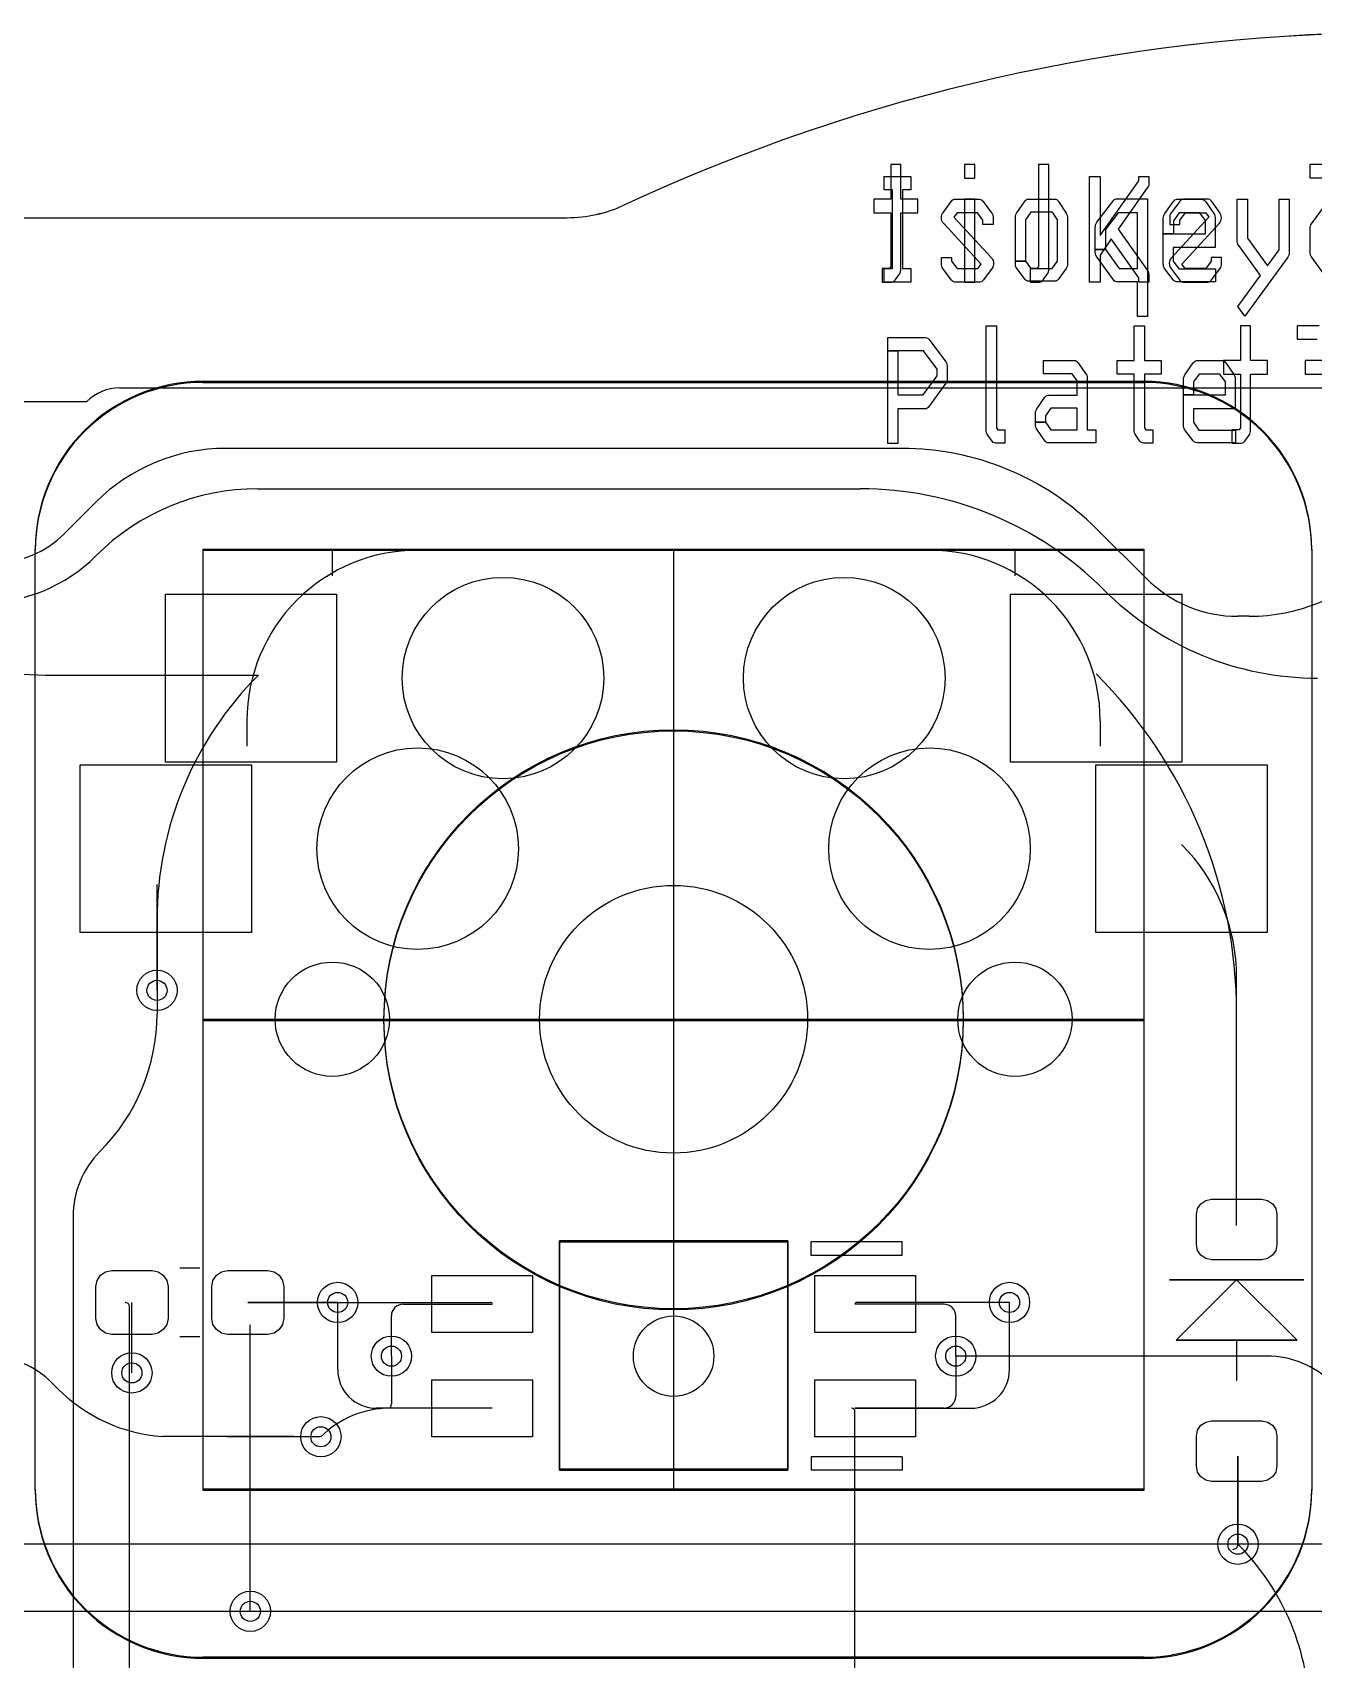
# Model space of a CAD drawing. Header units: millimetres. Extents: x -220 to 263, y -14 to 135.
# Drawn here: x 108.58 to 127.65, y 97.07 to 121.29 of the extents above; entities that cross this region are included whole.
import ezdxf

# ---------------------------------------------------------------- set-up
doc = ezdxf.new("R2010")
doc.units = ezdxf.units.MM
doc.layers.get('0').update_dxf_attribs({"color": 96, "lineweight": 25, "true_color": 0x008000})
for name, color, linetype, lineweight, true_color in [('livello 10', 6, 'Continuous', 25, 0xff00ff), ('livello 11', 30, 'Continuous', 25, 0xff7f00), ('livello 7', 6, 'Continuous', 25, 0xff00ff), ('livello 8', 18, 'Continuous', 25, 0x000000), ('livello 9', 18, 'Continuous', 25, 0x000000)]:
    doc.layers.add(name, color=color, linetype=linetype, lineweight=lineweight, true_color=true_color)

msp = doc.modelspace()

# ---------------------------------------------------------------- linework, layer by layer
at = {"flags": 128}
msp.add_lwpolyline([(88.316, 118.535), (116.539, 118.535)], dxfattribs=at)
for centre, radius, start, end in [((129, 93.75), 27.542, 66.46, 114.9491), ((116.539, 120.535), 2, 270, 294.9491)]:
    msp.add_arc(centre, radius, start, end)
at = {"layer": 'livello 10', "flags": 128}
msp.add_lwpolyline([(88.316, 118.535), (116.539, 118.535)], dxfattribs=at)
at = {"layer": 'livello 10', "color": 6, "true_color": 0xff00ff, "flags": 128}
for points in [[(111.122, 99.599), (111.122, 113.599)], [(111.122, 113.599), (125.121, 113.599)], [(125.121, 113.599), (125.121, 99.599)], [(125.121, 99.599), (111.122, 99.599)]]:
    msp.add_lwpolyline(points, dxfattribs=at)
at = {"layer": 'livello 10'}
for centre, radius, start, end in [((129, 93.75), 27.542, 66.46, 114.9491), ((116.539, 120.535), 2, 270, 294.9491)]:
    msp.add_arc(centre, radius, start, end, dxfattribs=at)
at = {"layer": 'livello 11', "color": 250, "true_color": 0x2f2d31, "flags": 128}
for points in [[(140, 119, 0.214788), (117.382, 118.722)], [(116.539, 118.535, 0.109304), (117.382, 118.722)]]:
    msp.add_lwpolyline(points, format="xyb", dxfattribs=at)
at = {"layer": 'livello 11', "color": 139, "true_color": 0x174d58, "flags": 128}
for points in [[(121.355, 117.806), (121.335, 117.777), (121.228, 117.777), (121.228, 117.577), (121.368, 117.577), (121.385, 117.58), (121.402, 117.589), (121.416, 117.602), (121.42, 117.608), (121.484, 117.695), (121.494, 117.713), (121.501, 117.731), (121.505, 117.752), (121.505, 117.764), (121.505, 118.606), (121.759, 118.606), (121.759, 118.81), (121.505, 118.81), (121.505, 119.325), (121.355, 119.325), (121.355, 118.81), (121.103, 118.81), (121.103, 118.606), (121.355, 118.606), (121.355, 117.806)], [(122.606, 119.325), (122.454, 119.325), (122.454, 119.121), (122.606, 119.121), (122.606, 119.325)], [(123.556, 117.806), (123.537, 117.777), (123.43, 117.777), (123.43, 117.577), (123.569, 117.577), (123.587, 117.58), (123.604, 117.589), (123.618, 117.602), (123.622, 117.608), (123.685, 117.695), (123.696, 117.713), (123.703, 117.731), (123.707, 117.752), (123.707, 117.764), (123.707, 119.325), (123.556, 119.325), (123.556, 117.806)], [(127.593, 119.327), (127.593, 119.127), (128.324, 119.127)], [(128.474, 119.327), (127.593, 119.327)], [(122.606, 118.81), (122.454, 118.81), (122.454, 117.577), (122.606, 117.577), (122.606, 118.81)], [(125.177, 117.062), (125.026, 117.062), (125.026, 117.58), (124.721, 117.58), (124.715, 117.58), (124.696, 117.585), (124.68, 117.596), (124.669, 117.611), (124.422, 117.951), (124.416, 117.961), (124.407, 117.979), (124.402, 117.999), (124.4, 118.02), (124.4, 118.059), (124.55, 118.059), (124.754, 117.777), (125.026, 117.777), (125.026, 118.606), (124.741, 118.606), (124.55, 118.357), (124.55, 118.059), (124.4, 118.059), (124.4, 118.397), (124.401, 118.407), (124.405, 118.428), (124.412, 118.447), (124.422, 118.466), (124.674, 118.798), (124.678, 118.803), (124.694, 118.813), (124.712, 118.815), (125.177, 118.815), (125.177, 117.062)], [(125.66, 118.496), (125.742, 118.609), (126.043, 118.609), (126.091, 118.542), (125.528, 117.93), (125.516, 117.914), (125.508, 117.897), (125.503, 117.878), (125.501, 117.857), (125.502, 117.835), (125.506, 117.816), (125.514, 117.796), (125.523, 117.782), (125.652, 117.608), (125.666, 117.593), (125.683, 117.582), (125.701, 117.577), (125.706, 117.577), (126.076, 117.577), (126.094, 117.58), (126.112, 117.589), (126.126, 117.602), (126.13, 117.608), (126.257, 117.777), (126.267, 117.794), (126.273, 117.813), (126.277, 117.835), (126.277, 117.848), (126.277, 117.943), (126.126, 117.943), (126.126, 117.89), (126.044, 117.777), (125.737, 117.777), (125.688, 117.844), (126.248, 118.453), (126.26, 118.469), (126.269, 118.489), (126.274, 118.51), (126.276, 118.526), (126.276, 118.537), (126.275, 118.557), (126.269, 118.577), (126.26, 118.596), (126.257, 118.601), (126.134, 118.778), (126.12, 118.793), (126.105, 118.804), (126.086, 118.809), (126.079, 118.81), (125.71, 118.81), (125.692, 118.806), (125.676, 118.797), (125.662, 118.784), (125.657, 118.778), (125.529, 118.607), (125.519, 118.59), (125.511, 118.571), (125.508, 118.55), (125.507, 118.538), (125.507, 118.432), (125.66, 118.432), (125.66, 118.496)], [(127.86, 118.781), (127.614, 118.444), (127.603, 118.427), (127.596, 118.408), (127.593, 118.388), (127.593, 118.375), (127.593, 118.02), (127.594, 118.001), (127.599, 117.981), (127.606, 117.962), (127.613, 117.951), (127.861, 117.611)], [(126.559, 115.406), (126.539, 115.377), (126.432, 115.377), (126.432, 115.177), (126.572, 115.177), (126.59, 115.18), (126.606, 115.189), (126.62, 115.202), (126.624, 115.208), (126.688, 115.295), (126.698, 115.312), (126.706, 115.331), (126.709, 115.352), (126.71, 115.364), (126.71, 116.206), (126.963, 116.206), (126.963, 116.41), (126.71, 116.41), (126.71, 116.924), (126.559, 116.924), (126.559, 116.41), (126.307, 116.41), (126.307, 116.206), (126.559, 116.206), (126.559, 115.406)], [(127.733, 116.924), (127.403, 116.924), (127.403, 116.724), (127.7, 116.724)], [(127.774, 116.41), (127.525, 116.41), (127.525, 116.206), (127.776, 116.206)], [(114.313, 113.584), (123.203, 113.584)], [(123.203, 113.584), (123.203, 113.203)], [(111.773, 111.044), (111.773, 110.663)], [(121.523, 103.282), (120.173, 103.282)], [(120.173, 103.082), (120.173, 103.282)], [(121.523, 103.082), (121.523, 103.282)], [(121.523, 103.082), (120.173, 103.082)], [(111.069, 102.892), (110.776, 102.892)], [(125.504, 102.718), (127.504, 102.718)], [(125.604, 101.818), (126.504, 102.718)], [(126.504, 102.718), (127.404, 101.818)], [(111.069, 101.872), (110.776, 101.872)], [(127.404, 101.818), (125.604, 101.818)], [(126.504, 101.818), (126.504, 101.218)]]:
    msp.add_lwpolyline(points, dxfattribs=at)
at = {"layer": 'livello 11', "color": 168, "true_color": 0x0d115e, "flags": 128}
for points in [[(121.258, 119.15), (121.652, 119.15), (121.652, 118.95), (121.529, 118.95), (121.529, 117.777), (121.652, 117.777), (121.652, 117.574), (121.258, 117.574), (121.258, 117.777), (121.379, 117.777), (121.379, 118.95), (121.258, 118.95), (121.258, 119.15)], [(124.474, 117.978), (124.474, 117.577), (124.316, 117.577), (124.316, 119.15), (124.474, 119.15), (124.474, 118.271), (125.047, 119.086), (125.047, 119.15), (125.197, 119.15), (125.197, 119.047), (125.195, 119.025), (125.19, 119.006), (125.181, 118.987), (125.174, 118.978), (124.741, 118.363), (125.177, 117.749), (125.187, 117.732), (125.194, 117.713), (125.197, 117.692), (125.198, 117.68), (125.198, 117.577), (125.047, 117.577), (125.047, 117.641), (124.636, 118.219), (124.474, 117.978)], [(122.727, 118.496), (122.645, 118.609), (122.344, 118.609), (122.296, 118.542), (122.859, 117.93), (122.871, 117.914), (122.879, 117.897), (122.884, 117.878), (122.886, 117.857), (122.885, 117.835), (122.88, 117.816), (122.873, 117.796), (122.864, 117.782), (122.735, 117.608), (122.721, 117.593), (122.704, 117.582), (122.686, 117.577), (122.681, 117.577), (122.311, 117.577), (122.292, 117.58), (122.275, 117.589), (122.261, 117.602), (122.257, 117.608), (122.13, 117.777), (122.12, 117.794), (122.114, 117.813), (122.11, 117.835), (122.11, 117.848), (122.11, 117.943), (122.26, 117.943), (122.26, 117.89), (122.343, 117.777), (122.65, 117.777), (122.699, 117.844), (122.139, 118.453), (122.126, 118.469), (122.118, 118.489), (122.113, 118.51), (122.111, 118.526), (122.111, 118.537), (122.112, 118.557), (122.118, 118.577), (122.127, 118.596), (122.13, 118.601), (122.253, 118.778), (122.267, 118.793), (122.282, 118.804), (122.3, 118.809), (122.308, 118.81), (122.677, 118.81), (122.695, 118.806), (122.711, 118.797), (122.725, 118.784), (122.73, 118.778), (122.857, 118.607), (122.868, 118.59), (122.876, 118.571), (122.879, 118.55), (122.88, 118.538), (122.88, 118.432), (122.727, 118.432), (122.727, 118.496)], [(123.814, 118.81), (123.83, 118.802), (123.845, 118.788), (123.852, 118.778), (123.966, 118.6), (123.976, 118.584), (123.983, 118.565), (123.987, 118.544), (123.987, 118.538), (123.987, 117.848), (123.985, 117.828), (123.979, 117.808), (123.97, 117.789), (123.965, 117.78), (123.846, 117.614), (123.833, 117.599), (123.817, 117.591), (123.799, 117.588), (123.792, 117.588), (123.409, 117.588), (123.39, 117.591), (123.373, 117.6), (123.358, 117.613), (123.231, 117.776), (123.22, 117.794), (123.214, 117.814), (123.211, 117.834), (123.21, 117.848), (123.21, 117.888), (123.361, 117.888), (123.441, 117.78), (123.76, 117.78), (123.836, 117.888), (123.836, 118.502), (123.762, 118.615), (123.442, 118.615), (123.361, 118.501), (123.361, 117.888), (123.21, 117.888), (123.21, 118.543), (123.213, 118.563), (123.219, 118.582), (123.228, 118.6), (123.233, 118.609), (123.358, 118.787), (123.371, 118.8), (123.387, 118.809), (123.405, 118.812), (123.409, 118.812), (123.796, 118.812), (123.814, 118.81)], [(126.005, 118.807), (126.021, 118.798), (126.035, 118.783), (126.043, 118.772), (126.163, 118.598), (126.174, 118.58), (126.18, 118.56), (126.183, 118.539), (126.183, 118.532), (126.183, 118.089), (125.56, 118.089), (125.56, 117.888), (125.641, 117.771), (126.189, 117.771), (126.189, 117.582), (125.609, 117.582), (125.592, 117.585), (125.575, 117.593), (125.561, 117.606), (125.558, 117.611), (125.43, 117.779), (125.421, 117.796), (125.415, 117.815), (125.413, 117.835), (125.412, 117.848), (125.412, 118.295), (125.563, 118.295), (126.038, 118.295), (126.038, 118.493), (125.956, 118.606), (125.646, 118.606), (125.563, 118.49), (125.563, 118.295), (125.412, 118.295), (125.412, 118.529), (125.415, 118.549), (125.421, 118.568), (125.43, 118.586), (125.435, 118.595), (125.559, 118.772), (125.572, 118.787), (125.586, 118.799), (125.604, 118.808), (125.616, 118.81), (125.987, 118.81), (126.005, 118.807)], [(126.857, 117.674), (126.534, 118.123), (126.524, 118.14), (126.517, 118.159), (126.513, 118.179), (126.513, 118.192), (126.513, 118.81), (126.664, 118.81), (126.664, 118.231), (126.963, 117.82), (127.136, 118.056), (127.136, 118.81), (127.287, 118.81), (127.287, 118.017), (127.285, 117.998), (127.281, 117.978), (127.273, 117.959), (127.266, 117.948), (126.625, 117.07), (126.52, 117.213), (126.857, 117.674)], [(122.929, 115.406), (122.949, 115.377), (123.055, 115.377), (123.055, 115.177), (122.916, 115.177), (122.898, 115.18), (122.882, 115.189), (122.868, 115.202), (122.863, 115.208), (122.8, 115.295), (122.789, 115.312), (122.782, 115.331), (122.778, 115.352), (122.778, 115.364), (122.778, 116.924), (122.929, 116.924), (122.929, 115.406)], [(125.13, 115.406), (125.15, 115.377), (125.257, 115.377), (125.257, 115.177), (125.118, 115.177), (125.1, 115.18), (125.083, 115.189), (125.069, 115.202), (125.065, 115.208), (125.002, 115.295), (124.991, 115.312), (124.984, 115.331), (124.98, 115.352), (124.98, 115.364), (124.98, 116.206), (124.727, 116.206), (124.727, 116.41), (124.98, 116.41), (124.98, 116.924), (125.13, 116.924), (125.13, 116.41), (125.382, 116.41), (125.382, 116.206), (125.13, 116.206), (125.13, 115.406)], [(121.891, 116.748), (121.909, 116.74), (121.924, 116.727), (121.928, 116.722), (122.174, 116.387), (122.184, 116.37), (122.191, 116.352), (122.195, 116.332), (122.195, 116.321), (122.195, 116.14), (122.194, 116.12), (122.19, 116.1), (122.182, 116.082), (122.176, 116.072), (121.928, 115.726), (121.914, 115.71), (121.899, 115.697), (121.882, 115.69), (121.874, 115.689), (121.463, 115.689), (121.463, 115.174), (121.314, 115.174), (121.314, 116.55), (121.463, 116.55), (121.463, 115.895), (121.84, 115.895), (122.047, 116.18), (122.047, 116.278), (121.842, 116.55), (121.463, 116.55), (121.314, 116.55), (121.314, 116.75), (121.874, 116.75), (121.891, 116.748)], [(124.105, 116.407), (124.121, 116.4), (124.135, 116.387), (124.141, 116.378), (124.261, 116.209), (124.272, 116.192), (124.279, 116.171), (124.281, 116.151), (124.281, 116.143), (124.281, 115.374), (124.407, 115.374), (124.407, 115.18), (123.704, 115.18), (123.686, 115.182), (123.668, 115.191), (123.655, 115.204), (123.65, 115.212), (123.531, 115.385), (123.521, 115.401), (123.514, 115.42), (123.511, 115.441), (123.51, 115.454), (123.51, 115.49), (123.659, 115.49), (123.738, 115.374), (124.131, 115.374), (124.131, 115.697), (123.739, 115.697), (123.659, 115.584), (123.659, 115.49), (123.51, 115.49), (123.51, 115.623), (123.512, 115.644), (123.518, 115.664), (123.526, 115.683), (123.531, 115.691), (123.651, 115.864), (123.665, 115.877), (123.682, 115.887), (123.701, 115.891), (123.707, 115.892), (124.131, 115.892), (124.131, 116.104), (124.054, 116.212), (123.628, 116.212), (123.628, 116.41), (124.085, 116.41), (124.105, 116.407)], [(126.305, 116.407), (126.321, 116.398), (126.335, 116.383), (126.343, 116.372), (126.463, 116.198), (126.474, 116.18), (126.48, 116.16), (126.483, 116.139), (126.483, 116.132), (126.483, 115.689), (125.86, 115.689), (125.86, 115.488), (125.941, 115.371), (126.489, 115.371), (126.489, 115.183), (125.909, 115.183), (125.892, 115.185), (125.875, 115.193), (125.862, 115.206), (125.858, 115.211), (125.73, 115.379), (125.721, 115.396), (125.715, 115.415), (125.713, 115.435), (125.712, 115.448), (125.712, 115.895), (125.863, 115.895), (126.338, 115.895), (126.338, 116.093), (126.256, 116.206), (125.946, 116.206), (125.863, 116.09), (125.863, 115.895), (125.712, 115.895), (125.712, 116.129), (125.715, 116.149), (125.721, 116.168), (125.73, 116.186), (125.735, 116.195), (125.859, 116.373), (125.872, 116.387), (125.886, 116.399), (125.904, 116.408), (125.916, 116.41), (126.287, 116.41), (126.305, 116.407)], [(121.933, 113.584), (113.043, 113.584)], [(113.043, 113.584), (113.043, 113.203)], [(124.473, 111.044), (124.473, 110.663)], [(111.069, 102.892), (110.776, 102.892)], [(127.504, 102.718), (125.504, 102.718)], [(126.504, 102.718), (125.604, 101.818)], [(127.404, 101.818), (126.504, 102.718)], [(111.069, 101.872), (110.776, 101.872)], [(125.604, 101.818), (127.404, 101.818)], [(126.504, 101.818), (126.504, 101.218)], [(121.523, 100.082), (120.173, 100.082)], [(120.173, 100.082), (120.173, 99.882)], [(121.523, 100.082), (121.523, 99.882)], [(121.523, 99.882), (120.173, 99.882)]]:
    msp.add_lwpolyline(points, dxfattribs=at)
at = {"layer": 'livello 11', "color": 250, "true_color": 0x2f2d31, "flags": 128}
for points in [[(88.316, 118.535), (116.539, 118.535)], [(111.122, 113.599), (125.121, 113.599)], [(111.122, 99.599), (111.122, 113.599)], [(125.121, 113.599), (125.121, 99.599)], [(116.423, 99.882), (116.423, 103.282)], [(116.423, 103.282), (119.823, 103.282)], [(119.823, 103.282), (116.423, 103.282)], [(116.423, 103.282), (116.423, 99.882)], [(119.823, 103.282), (119.823, 99.882)], [(119.823, 99.882), (119.823, 103.282)], [(119.823, 99.882), (116.423, 99.882)], [(116.423, 99.882), (119.823, 99.882)], [(125.121, 99.599), (111.122, 99.599)]]:
    msp.add_lwpolyline(points, dxfattribs=at)
at = {"layer": 'livello 11', "color": 250, "true_color": 0x3d3d3d, "flags": 128}
for points in [[(111.122, 116.082, 0.414214), (108.622, 113.582)], [(127.621, 113.582, 0.414214), (125.121, 116.082)], [(108.622, 99.582, 0.414214), (111.122, 97.082)], [(125.121, 97.082, 0.414214), (127.621, 99.582)]]:
    msp.add_lwpolyline(points, format="xyb", dxfattribs=at)
for points in [[(111.122, 116.082), (125.121, 116.082)], [(108.622, 99.582), (108.622, 113.582)], [(111.122, 99.582), (111.122, 113.582)], [(111.122, 113.582), (125.121, 113.582)], [(118.123, 113.582), (118.123, 99.582)], [(125.121, 113.582), (125.121, 99.582)], [(127.621, 113.582), (127.621, 99.582)], [(111.123, 106.582), (125.122, 106.582)], [(125.121, 99.582), (111.122, 99.582)], [(125.121, 97.082), (111.122, 97.082)]]:
    msp.add_lwpolyline(points, dxfattribs=at)
at = {"layer": 'livello 11', "color": 139, "true_color": 0x174d58, "flags": 128}
msp.add_lwpolyline([(114.313, 113.584, 0.414214), (111.773, 111.044)], format="xyb", dxfattribs=at)
at = {"layer": 'livello 11', "color": 168, "true_color": 0x0d115e, "flags": 128}
msp.add_lwpolyline([(124.473, 111.044, 0.414214), (121.933, 113.584)], format="xyb", dxfattribs=at)
at = {"layer": 'livello 11', "color": 250, "true_color": 0x3d3d3d}
msp.add_circle((118.123, 106.582), 4.311, dxfattribs=at)
at = {"layer": 'livello 7', "color": 6, "true_color": 0xff00ff, "flags": 128}
for points in [[(111.122, 116.099, 0.414214), (108.622, 113.599)], [(127.621, 113.599, 0.414214), (125.121, 116.099)], [(108.622, 99.599, 0.414214), (111.122, 97.099)], [(125.121, 97.099, 0.414214), (127.621, 99.599)]]:
    msp.add_lwpolyline(points, format="xyb", dxfattribs=at)
for points in [[(111.122, 116.099), (125.121, 116.099)], [(108.622, 99.599), (108.622, 113.599)], [(111.122, 99.599), (111.122, 113.599)], [(111.122, 113.599), (125.121, 113.599)], [(118.123, 113.599), (118.123, 99.599)], [(125.121, 113.599), (125.121, 99.599)], [(127.621, 113.599), (127.621, 99.599)], [(111.123, 106.599), (125.122, 106.599)], [(116.423, 99.899), (116.423, 103.299)], [(116.423, 103.299), (119.823, 103.299)], [(119.823, 103.299), (116.423, 103.299)], [(116.423, 103.299), (116.423, 99.899)], [(119.823, 103.299), (119.823, 99.899)], [(119.823, 99.899), (119.823, 103.299)], [(119.823, 99.899), (116.423, 99.899)], [(116.423, 99.899), (119.823, 99.899)], [(125.121, 99.599), (111.122, 99.599)], [(125.121, 97.099), (111.122, 97.099)]]:
    msp.add_lwpolyline(points, dxfattribs=at)
at = {"layer": 'livello 7', "color": 6, "true_color": 0xff00ff}
msp.add_circle((118.123, 106.599), 4.311, dxfattribs=at)
at = {"layer": 'livello 8', "color": 163, "true_color": 0x4d7fc4, "flags": 128}
for points in [[(123.138, 110.429), (123.138, 112.929), (125.688, 112.929), (125.688, 110.429), (123.138, 110.429)], [(109.288, 107.889), (109.288, 110.389), (111.838, 110.389), (111.838, 107.889), (109.288, 107.889)], [(110.434, 107.029), (110.434, 108.606)], [(110.434, 107.029), (110.434, 106.681)], [(126.504, 103.53), (126.504, 106.692)], [(126.879, 103.918), (126.965, 103.901), (127.038, 103.852), (127.087, 103.779), (127.104, 103.693), (127.104, 103.243), (127.087, 103.157), (127.038, 103.084), (126.965, 103.035), (126.879, 103.018), (126.129, 103.018), (126.043, 103.035), (125.97, 103.084), (125.921, 103.157), (125.904, 103.243), (125.904, 103.693), (125.921, 103.779), (125.97, 103.852), (126.043, 103.901), (126.129, 103.918), (126.879, 103.918)], [(109.184, 103.663), (109.184, 94.077)], [(110.598, 102.145), (110.579, 102.054), (110.528, 101.977), (110.451, 101.926), (110.36, 101.907), (109.76, 101.907), (109.669, 101.926), (109.592, 101.977), (109.541, 102.054), (109.523, 102.145), (109.523, 102.62), (109.541, 102.711), (109.592, 102.788), (109.669, 102.839), (109.76, 102.857), (110.36, 102.857), (110.451, 102.839), (110.528, 102.788), (110.579, 102.711), (110.598, 102.62), (110.598, 102.145)], [(112.323, 102.145), (112.304, 102.054), (112.253, 101.977), (112.176, 101.926), (112.085, 101.907), (111.485, 101.907), (111.394, 101.926), (111.317, 101.977), (111.266, 102.054), (111.248, 102.145), (111.248, 102.62), (111.266, 102.711), (111.317, 102.788), (111.394, 102.839), (111.485, 102.857), (112.085, 102.857), (112.176, 102.839), (112.253, 102.788), (112.304, 102.711), (112.323, 102.62), (112.323, 102.145)], [(116.023, 102.782), (116.023, 101.932), (114.523, 101.932), (114.523, 102.782), (116.023, 102.782)], [(121.723, 102.782), (121.723, 101.932), (120.223, 101.932), (120.223, 102.782), (121.723, 102.782)], [(110.023, 96.382), (110.023, 102.32)], [(113.123, 102.382), (111.785, 102.382)], [(113.123, 102.382), (115.398, 102.382)], [(122.148, 102.357), (120.823, 102.357)], [(123.123, 101.382), (123.123, 102.382)], [(111.823, 97.782), (111.823, 102.05)], [(122.323, 101.582), (122.323, 102.182)], [(113.923, 101.582), (113.923, 100.865)], [(116.023, 101.232), (116.023, 100.382), (114.523, 100.382), (114.523, 101.232), (116.023, 101.232)], [(121.723, 101.232), (121.723, 100.382), (120.223, 100.382), (120.223, 101.232), (121.723, 101.232)], [(115.423, 100.807), (113.899, 100.807)], [(120.823, 100.807), (122.548, 100.807)], [(120.823, 96.382), (120.823, 100.757)], [(126.879, 100.618), (126.965, 100.601), (127.038, 100.552), (127.087, 100.479), (127.104, 100.393), (127.104, 99.943), (127.087, 99.857), (127.038, 99.784), (126.965, 99.735), (126.879, 99.718), (126.129, 99.718), (126.043, 99.735), (125.97, 99.784), (125.921, 99.857), (125.904, 99.943), (125.904, 100.393), (125.921, 100.479), (125.97, 100.552), (126.043, 100.601), (126.129, 100.618), (126.879, 100.618)], [(126.523, 98.782), (126.523, 100.091)]]:
    msp.add_lwpolyline(points, dxfattribs=at)
for points in [[(126.504, 106.692, 0.198909), (124.413, 111.741)], [(109.584, 104.629, 0.198913), (110.434, 106.681)], [(109.584, 104.629, 0.198921), (109.184, 103.663)], [(110.023, 102.32, 0.414214), (109.96, 102.382)], [(115.423, 102.357, 0.414214), (115.398, 102.382)], [(122.323, 102.182, 0.414214), (122.148, 102.357)], [(122.548, 100.807, 0.414214), (123.123, 101.382)], [(113.899, 100.807, 0.198911), (112.873, 100.382)], [(113.899, 100.807, 0.198573), (113.923, 100.865)], [(120.823, 100.757, 0.414214), (120.773, 100.807)], [(127.591, 96.203, 0.198908), (126.523, 98.782)]]:
    msp.add_lwpolyline(points, format="xyb", dxfattribs=at)
at = {"layer": 'livello 8', "color": 254, "true_color": 0xd0d2cd, "flags": 128}
for points in [[(116.423, 99.882), (116.423, 103.282)], [(116.423, 103.282), (119.823, 103.282)], [(119.823, 103.282), (116.423, 103.282)], [(116.423, 103.282), (116.423, 99.882)], [(119.823, 103.282), (119.823, 99.882)], [(119.823, 99.882), (119.823, 103.282)], [(119.823, 99.882), (116.423, 99.882)], [(116.423, 99.882), (119.823, 99.882)]]:
    msp.add_lwpolyline(points, dxfattribs=at)
at = {"layer": 'livello 8', "color": 7}
for centre, radius in [((115.583, 111.679), 1.5), ((120.663, 111.679), 1.5), ((114.313, 109.139), 1.5), ((121.933, 109.139), 1.5), ((118.123, 106.599), 1.994), ((118.123, 106.599), 1.994), ((113.043, 106.599), 0.851), ((113.043, 106.599), 0.851), ((123.203, 106.599), 0.851), ((123.203, 106.599), 0.851), ((110.434, 107.029), 0.15), ((113.123, 102.382), 0.15), ((123.123, 102.382), 0.15), ((113.923, 101.582), 0.15), ((122.323, 101.582), 0.15), ((110.06, 101.333), 0.15), ((112.873, 100.382), 0.15), ((126.523, 98.782), 0.15), ((111.823, 97.782), 0.15)]:
    msp.add_circle(centre, radius, dxfattribs=at)
at = {"layer": 'livello 8', "color": 7, "true_color": 0xececec}
for centre in [(110.434, 107.029), (113.123, 102.382), (123.123, 102.382), (113.923, 101.582), (122.323, 101.582), (110.06, 101.333), (112.873, 100.382), (126.523, 98.782), (111.823, 97.782)]:
    msp.add_circle(centre, 0.3, dxfattribs=at)
at = {"layer": 'livello 8', "color": 163, "true_color": 0x4d7fc4}
msp.add_circle((118.123, 101.582), 0.599, dxfattribs=at)
at = {"layer": 'livello 9', "color": 22, "true_color": 0xc83434, "flags": 128}
for points in [[(109.874, 115.999, 0.19891), (109.391, 115.799)], [(111.454, 115.099, 0.198903), (109.523, 114.299)], [(124.423, 113.899, 0.198913), (121.525, 115.099)], [(111.937, 114.499, 0.198912), (109.523, 113.499)], [(124.522, 112.999, 0.198912), (120.901, 114.499)], [(108.023, 113.399, 0.198908), (109.047, 113.823)], [(107.833, 112.799, 0.198913), (109.523, 113.499)], [(126.691, 112.599, 0.198913), (128.623, 113.399)], [(125.157, 113.165, 0.198912), (126.523, 112.599)], [(105.584, 113.045, 0.198915), (108.771, 111.725)], [(124.522, 112.999, 0.198913), (127.709, 111.679)], [(111.944, 111.725, 0.198915), (110.434, 108.08)], [(126.504, 107.218, 0.198905), (125.683, 109.201)], [(114.098, 102.357, 0.414214), (113.923, 102.182)], [(120.848, 102.382, 0.414214), (120.823, 102.357)], [(108.873, 101.182, 0.198913), (107.907, 101.582)], [(127.923, 101.182, 0.198913), (126.957, 101.582)], [(113.123, 101.382, 0.414214), (113.698, 100.807)], [(108.965, 101.09, 0.180284), (110.514, 100.385)], [(122.148, 100.807, 0.414214), (122.323, 100.982)], [(112.872, 100.382, 0.19918), (112.867, 100.385)], [(126.445, 98.705, 0.414214), (126.523, 98.782)]]:
    msp.add_lwpolyline(points, format="xyb", dxfattribs=at)
for points in [[(109.874, 115.999), (159.708, 115.999)], [(107.481, 115.799), (109.391, 115.799)], [(121.525, 115.099), (111.454, 115.099)], [(111.937, 114.499), (120.901, 114.499)], [(109.523, 114.299), (109.047, 113.823)], [(125.157, 113.165), (124.423, 113.899)], [(113.108, 112.929), (113.108, 110.429), (110.558, 110.429), (110.558, 112.929), (113.108, 112.929)], [(126.691, 112.599), (126.523, 112.599)], [(108.771, 111.725), (111.944, 111.725)], [(126.958, 110.389), (126.958, 107.889), (124.408, 107.889), (124.408, 110.389), (126.958, 110.389)], [(110.434, 108.08), (110.434, 107.029)], [(126.504, 103.53), (126.504, 107.218)], [(126.879, 103.918), (126.965, 103.901), (127.038, 103.852), (127.087, 103.779), (127.104, 103.693), (127.104, 103.243), (127.087, 103.157), (127.038, 103.084), (126.965, 103.035), (126.879, 103.018), (126.129, 103.018), (126.043, 103.035), (125.97, 103.084), (125.921, 103.157), (125.904, 103.243), (125.904, 103.693), (125.921, 103.779), (125.97, 103.852), (126.043, 103.901), (126.129, 103.918), (126.879, 103.918)], [(110.598, 102.145), (110.579, 102.054), (110.528, 101.977), (110.451, 101.926), (110.36, 101.907), (109.76, 101.907), (109.669, 101.926), (109.592, 101.977), (109.541, 102.054), (109.523, 102.145), (109.523, 102.62), (109.541, 102.711), (109.592, 102.788), (109.669, 102.839), (109.76, 102.857), (110.36, 102.857), (110.451, 102.839), (110.528, 102.788), (110.579, 102.711), (110.598, 102.62), (110.598, 102.145)], [(112.323, 102.145), (112.304, 102.054), (112.253, 101.977), (112.176, 101.926), (112.085, 101.907), (111.485, 101.907), (111.394, 101.926), (111.317, 101.977), (111.266, 102.054), (111.248, 102.145), (111.248, 102.62), (111.266, 102.711), (111.317, 102.788), (111.394, 102.839), (111.485, 102.857), (112.085, 102.857), (112.176, 102.839), (112.253, 102.788), (112.304, 102.711), (112.323, 102.62), (112.323, 102.145)], [(116.023, 102.782), (116.023, 101.932), (114.523, 101.932), (114.523, 102.782), (116.023, 102.782)], [(121.723, 102.782), (121.723, 101.932), (120.223, 101.932), (120.223, 102.782), (121.723, 102.782)], [(110.06, 101.333), (110.06, 102.382)], [(111.785, 102.382), (113.123, 102.382)], [(113.123, 101.382), (113.123, 102.382)], [(114.098, 102.357), (115.423, 102.357)], [(123.123, 102.382), (120.848, 102.382)], [(113.923, 101.582), (113.923, 102.182)], [(126.957, 101.582), (122.323, 101.582)], [(122.323, 101.582), (122.323, 100.982)], [(108.965, 101.09), (108.873, 101.182)], [(116.023, 101.232), (116.023, 100.382), (114.523, 100.382), (114.523, 101.232), (116.023, 101.232)], [(121.723, 101.232), (121.723, 100.382), (120.223, 100.382), (120.223, 101.232), (121.723, 101.232)], [(115.423, 100.807), (113.698, 100.807)], [(122.148, 100.807), (120.823, 100.807)], [(126.879, 100.618), (126.965, 100.601), (127.038, 100.552), (127.087, 100.479), (127.104, 100.393), (127.104, 99.943), (127.087, 99.857), (127.038, 99.784), (126.965, 99.735), (126.879, 99.718), (126.129, 99.718), (126.043, 99.735), (125.97, 99.784), (125.921, 99.857), (125.904, 99.943), (125.904, 100.393), (125.921, 100.479), (125.97, 100.552), (126.043, 100.601), (126.129, 100.618), (126.879, 100.618)], [(111.473, 100.385), (110.514, 100.385)], [(112.47, 100.385), (111.473, 100.385)], [(111.473, 100.385), (112.867, 100.385)], [(112.473, 100.382), (112.47, 100.385)], [(126.523, 100.091), (126.523, 98.782)], [(162.841, 98.782), (71.291, 98.782)], [(162.891, 97.782), (73.723, 97.782)]]:
    msp.add_lwpolyline(points, dxfattribs=at)
at = {"layer": 'livello 9', "color": 254, "true_color": 0xd0d2cd, "flags": 128}
for points in [[(116.423, 99.882), (116.423, 103.282)], [(116.423, 103.282), (119.823, 103.282)], [(119.823, 103.282), (116.423, 103.282)], [(116.423, 103.282), (116.423, 99.882)], [(119.823, 103.282), (119.823, 99.882)], [(119.823, 99.882), (119.823, 103.282)], [(119.823, 99.882), (116.423, 99.882)], [(116.423, 99.882), (119.823, 99.882)]]:
    msp.add_lwpolyline(points, dxfattribs=at)
at = {"layer": 'livello 9', "color": 7}
for centre, radius in [((115.583, 111.679), 1.5), ((120.663, 111.679), 1.5), ((114.313, 109.139), 1.5), ((121.933, 109.139), 1.5), ((118.123, 106.599), 1.994), ((118.123, 106.599), 1.994), ((113.043, 106.599), 0.851), ((113.043, 106.599), 0.851), ((123.203, 106.599), 0.851), ((123.203, 106.599), 0.851), ((110.434, 107.029), 0.15), ((113.123, 102.382), 0.15), ((123.123, 102.382), 0.15), ((113.923, 101.582), 0.15), ((122.323, 101.582), 0.15), ((110.06, 101.333), 0.15), ((112.873, 100.382), 0.15), ((126.523, 98.782), 0.15), ((111.823, 97.782), 0.15)]:
    msp.add_circle(centre, radius, dxfattribs=at)
at = {"layer": 'livello 9', "color": 7, "true_color": 0xececec}
for centre in [(110.434, 107.029), (113.123, 102.382), (123.123, 102.382), (113.923, 101.582), (122.323, 101.582), (110.06, 101.333), (112.873, 100.382), (126.523, 98.782), (111.823, 97.782)]:
    msp.add_circle(centre, 0.3, dxfattribs=at)
at = {"layer": 'livello 9', "color": 22, "true_color": 0xc83434}
msp.add_circle((118.123, 101.582), 0.599, dxfattribs=at)

doc.saveas('drawing.dxf')
